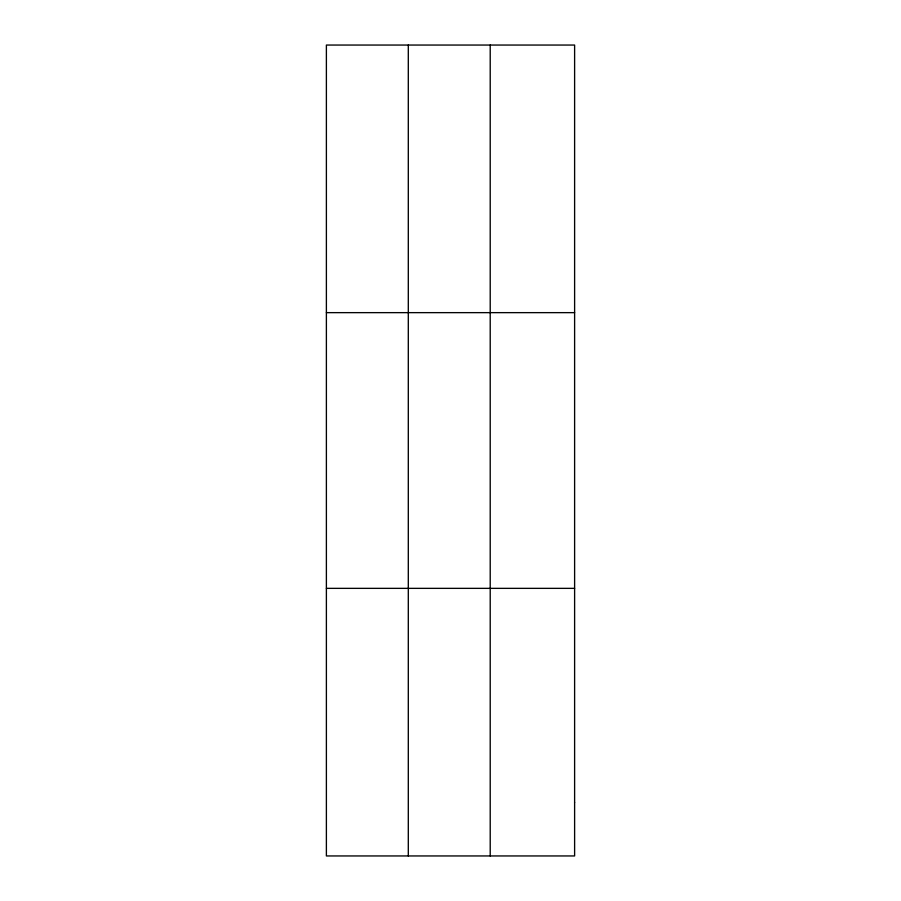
<?xml version="1.0" encoding="UTF-8"?>
<svg xmlns="http://www.w3.org/2000/svg" width="901" height="901" viewBox="0 0 901 901"><rect width="100%" height="100%" fill="white"/><g stroke="black" fill="none" stroke-linecap="round" stroke-linejoin="round"><path stroke-width="1.35" d="M490.212 855.95L490.212 45.05M326.387 312.647L574.613 312.647M326.387 588.353L574.613 588.353M408.299 45.05L408.299 855.95M574.613 802.431L574.613 855.95L326.387 855.95L326.387 45.05L574.613 45.05L574.613 802.431"/></g></svg>
